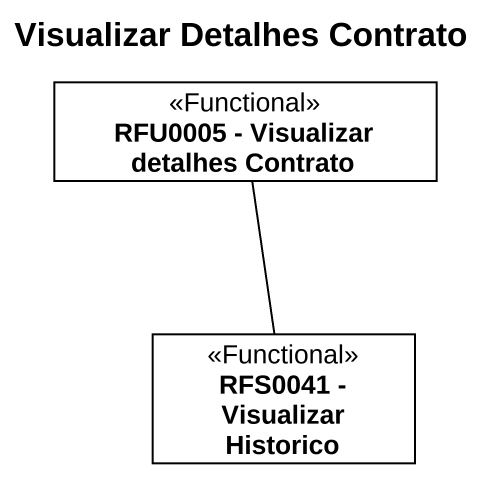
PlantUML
@startuml
title Visualizar Detalhes Contrato
hide circle
hide empty members
class "RFU0005 - Visualizar detalhes Contrato" as RFU0005_Visualizar_detalhes <<Functional>>
class "RFS0041 - Visualizar Historico" as RFS0041_Visualizar_Historico <<Functional>>
RFS0041_Visualizar_Historico -up- RFU0005_Visualizar_detalhes
@enduml
